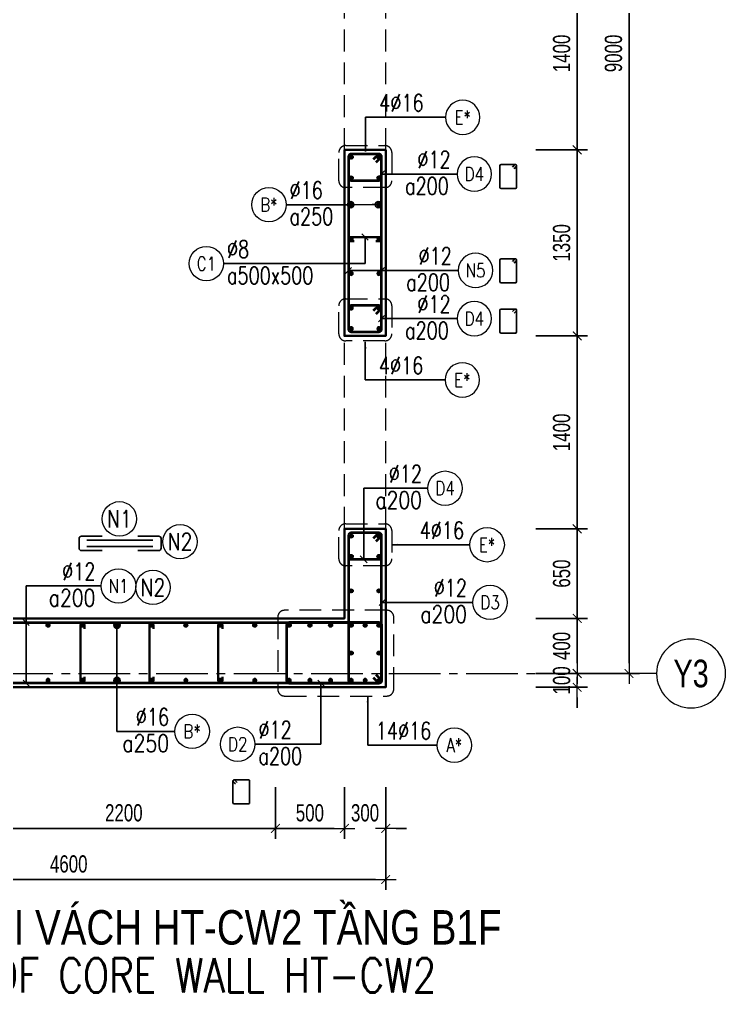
# Model space of a CAD drawing. Header units: millimetres. Extents: x 931337 to 1117500, y 19732 to 157199.
# Drawn here: x 971196 to 976320, y 106134 to 113196 of the extents above; entities that cross this region are included whole.
import ezdxf
from ezdxf.enums import TextEntityAlignment as Align

# ---------------------------------------------------------------- set-up
doc = ezdxf.new("R2010")
doc.units = ezdxf.units.MM
doc.header["$MEASUREMENT"] = 0
for name, pattern in [('HIDDEN', [9.525, 6.35, -3.175]), ('HIDDEN2', [4.7625, 3.175, -1.5875]), ('HT_Dim Grid$0$CENTER2', [1.125, 0.75, -0.125, 0.125, -0.125]), ('HT_Grid$0$CENTER2', [1.125, 0.75, -0.125, 0.125, -0.125])]:
    doc.linetypes.add(name, pattern=pattern)
doc.layers.get('0').update_dxf_attribs({"lineweight": 20})
doc.layers.get('Defpoints').update_dxf_attribs({"color": 151, "lineweight": 9})
doc.layers.add('Hidden', color=9, linetype='HIDDEN')
doc.layers.add('Ligature', color=1, linetype='Continuous')
for name, color, linetype, lineweight in [('HT_Dim Grid$0$NDC_S_AXIS', 5, 'HT_Dim Grid$0$CENTER2', 13), ('HT_Dim Grid$0$NDC_S_SYMBOL', 1, 'Continuous', 15), ('HT_Dim Grid$0$NDC_S_TEXT SYMBOL', 7, 'Continuous', 20), ('HT_Grid$0$NDC_S_AXIS', 5, 'HT_Grid$0$CENTER2', 13), ('KC-LEADER', 153, 'Continuous', 18), ('KC-THEP', 6, 'Continuous', 40), ('NDC_S_ANNO', 7, 'Continuous', 20), ('NDC_S_BEAM', 3, 'HIDDEN2', 20), ('NDC_S_DIM', 1, 'Continuous', 15), ('NDC_S_ENG TITLE', 3, 'Continuous', 20), ('NDC_S_HIDDEN', 8, 'HIDDEN2', 13), ('NDC_S_LEADER', 1, 'Continuous', 15), ('NDC_S_REBAR', 4, 'Continuous', 35), ('NDC_S_STIRRUP', 4, 'Continuous', 40), ('NDC_S_TEXT SYMBOL', 7, 'Continuous', 20), ('NDC_S_VN TEXT', 7, 'Continuous', 20), ('NDC_S_VN TITLE', 6, 'Continuous', 35), ('NDC_S_WALL', 6, 'Continuous', 35)]:
    doc.layers.add(name, color=color, linetype=linetype, lineweight=lineweight)
doc.styles.add('HT_Dim Grid$0$NDC_ANNO', font='', dxfattribs={"width": 0.8})
doc.styles.add('NDC_ANNO', font='', dxfattribs={"width": 0.8})
doc.styles.add('NDC_ARIAL', font='arial.ttf', dxfattribs={"width": 0.85})
doc.styles.add('NDC_DIM', font='', dxfattribs={"width": 0.75})
doc.styles.add('NDC_EN TXT', font='romans.shx', dxfattribs={"width": 0.8})
doc.styles.add('NDC_VIE TXT', font='arial.ttf', dxfattribs={"width": 0.8})
doc.styles.get('HT_Dim Grid$0$NDC_ANNO').set_extended_font_data('Dotum')
doc.styles.get('NDC_ANNO').set_extended_font_data('Dotum')
doc.styles.get('NDC_DIM').set_extended_font_data('Dotum')
doc.dimstyles.new('NDC_1-50', dxfattribs={"dimscale": 50, "dimtxt": 2.5, "dimasz": 1, "dimexe": 1.5, "dimexo": 0, "dimgap": 0.8, "dimtad": 1, "dimdec": 0, "dimdsep": 46, "dimtxsty": 'NDC_ARIAL', "dimblk": 'DIMMARK', "dimcen": 49999.938995, "dimdle": 1.5, "dimclrd": 1, "dimclre": 1, "dimclrt": 3, "dimadec": 0, "dimazin": 0, "dimtfac": 1, "dimtdec": 0, "dimtix": 1, "dimtmove": 2, "dimatfit": 3, "dimfxl": 1, "dimarcsym": 0})
doc.dimstyles.new('NDC_dim_30', dxfattribs={"dimscale": 30, "dimtxt": 2.5, "dimasz": 1.5, "dimexe": 1.5, "dimexo": 2.5, "dimgap": 1, "dimtad": 1, "dimdec": 0, "dimzin": 0, "dimdsep": 46, "dimtxsty": 'NDC_DIM', "dimblk": 'DIMMARK', "dimcen": 0.09, "dimdle": 1.2, "dimclrd": 1, "dimclre": 1, "dimclrt": 3, "dimadec": 0, "dimazin": 0, "dimtfac": 1, "dimtdec": 0, "dimtix": 1, "dimtofl": 0, "dimtmove": 0, "dimatfit": 3, "dimfxl": 6, "dimfxlon": 1, "dimtolj": 1, "dimtzin": 0, "dimarcsym": 0})
doc.dimstyles.new('NDC_dim_50', dxfattribs={"dimscale": 50, "dimtxt": 2.5, "dimasz": 1.5, "dimexe": 1.5, "dimexo": 2.5, "dimgap": 1, "dimtad": 1, "dimdec": 0, "dimzin": 0, "dimdsep": 46, "dimtxsty": 'NDC_DIM', "dimblk": 'DIMMARK', "dimcen": 0.09, "dimdle": 1.2, "dimclrd": 1, "dimclre": 1, "dimclrt": 3, "dimadec": 0, "dimazin": 0, "dimtfac": 1, "dimtdec": 0, "dimtix": 1, "dimtofl": 0, "dimtmove": 0, "dimatfit": 3, "dimfxl": 6, "dimfxlon": 1, "dimtolj": 1, "dimtzin": 0, "dimarcsym": 0})

# ---------------------------------------------------------------- blocks, each defined once
blk = doc.blocks.new('Drawing name_symbol')
at = {"layer": 'NDC_S_ENG TITLE', "style": 'NDC_EN TXT', "width": 0.8}
blk.add_attdef('SECTDET1', text='', height=5, dxfattribs=at).set_placement((0, 1.01), align=Align.CENTER)
at = {"layer": 'NDC_S_TEXT SYMBOL', "lineweight": 25, "style": 'NDC_ANNO', "width": 0.8}
blk.add_attdef('SSCALE', text='', height=2.5, dxfattribs=at).set_placement((0, -4), align=Align.CENTER)
at = {"layer": 'NDC_S_VN TITLE', "style": 'NDC_VIE TXT', "width": 0.8}
blk.add_attdef('SECTDET2', text='', height=5, dxfattribs=at).set_placement((0, 7.97), align=Align.CENTER)
blk = doc.blocks.new('THEP')
at = {"layer": 'KC-LEADER', "color": 6}
blk.add_circle((0, 0), 14, dxfattribs=at)
at = {"layer": 'KC-THEP'}
for p, q in [((-14, 0), (14, 0)), ((9.9, 9.9), (-9.9, -9.9)), ((-9.9, 9.9), (9.9, -9.9)), ((0, 14), (0, -14))]:
    blk.add_line(p, q, dxfattribs=at)
blk = doc.blocks.new('DIMMARK')
at = {"layer": 'NDC_S_DIM', "color": 1}
blk.add_line((-1.5, 0), (1, 0), dxfattribs=at)
at = {"layer": 'NDC_S_DIM', "color": 2, "const_width": 0.1}
blk.add_lwpolyline([(-0.424, -0.424), (0.424, 0.424)], dxfattribs=at)
blk = doc.blocks.new('*U10')
blk.add_circle((2.5, 0), 2.5)
at = {"layer": 'NDC_S_VN TEXT', "color": 3, "style": 'NDC_EN TXT'}
for tag, width, p in [('DK2', 0.75, (-0.85, 0.85)), ('KC2', 0.8, (-0.85, -2.97))]:
    blk.add_attdef(tag, text='', height=2.5, dxfattribs=dict(at, width=width)).set_placement(p, align=Align.RIGHT)
at = {"layer": 'NDC_S_VN TEXT', "color": 7, "style": 'NDC_EN TXT', "width": 0.8}
blk.add_attdef('SH3', text='', height=2, dxfattribs=at).set_placement((2.5, 0), align=Align.MIDDLE)
blk = doc.blocks.new('A$C7BC65A55')
at = {"layer": 'Ligature'}
for p, q in [((-15.2, 372, 0), (-15.2, 38.5, 0)), ((15.2, 372, 0), (15.2, 38.5, 0))]:
    blk.add_line(p, q, dxfattribs=at)
for points in [[(-36.2, 296.5), (-36.2, 400.9, -0.414214), (-24, 413.1), (24, 413.1, -0.414214), (36.2, 400.9), (36.2, 296.5)], [(-36.2, 116.5), (-36.2, 12.2, 0.414214), (-24, 0), (24, 0, 0.414214), (36.2, 12.2), (36.2, 116.5)]]:
    blk.add_lwpolyline(points, format="xyb", dxfattribs=at)
blk = doc.blocks.new('*U9')
blk.add_circle((2.5, 0), 2.5)
at = {"layer": 'NDC_S_VN TEXT', "color": 3, "style": 'NDC_EN TXT', "width": 0.75}
blk.add_attdef('DK2', text='', height=2.5, dxfattribs=at).set_placement((-0.85, 0.85), align=Align.RIGHT)
at = {"layer": 'NDC_S_VN TEXT', "color": 7, "style": 'NDC_EN TXT', "width": 0.8}
blk.add_attdef('SH3', text='', height=2, dxfattribs=at).set_placement((2.5, 0), align=Align.MIDDLE)
blk = doc.blocks.new('*U11')
blk.add_circle((-2.5, 0), 2.5)
at = {"layer": 'NDC_S_VN TEXT', "color": 3, "style": 'NDC_EN TXT', "width": 0.75}
for tag, p in [('DK1', (0.5, 0.85)), ('KC1', (0.5, -2.97))]:
    blk.add_attdef(tag, p, '', height=2.5, dxfattribs=at)
at = {"layer": 'NDC_S_VN TEXT', "color": 7, "style": 'NDC_EN TXT', "width": 0.8}
blk.add_attdef('SH2', text='', height=2, dxfattribs=at).set_placement((-2.5, 0), align=Align.MIDDLE)
blk = doc.blocks.new('*U13')
blk.add_circle((-2.5, 0), 2.5)
at = {"layer": 'NDC_S_VN TEXT', "color": 3, "style": 'NDC_EN TXT', "width": 0.75}
blk.add_attdef('DK1', (0.5, 0.85), '', height=2.5, dxfattribs=at)
at = {"layer": 'NDC_S_VN TEXT', "color": 7, "style": 'NDC_EN TXT', "width": 0.8}
blk.add_attdef('SH2', text='', height=2, dxfattribs=at).set_placement((-2.5, 0), align=Align.MIDDLE)
blk = doc.blocks.new('*U12')
blk.add_circle((-2.5, 0), 2.5)
at = {"layer": 'NDC_S_VN TEXT', "color": 3, "style": 'NDC_EN TXT', "width": 0.75}
for tag, p in [('DK1', (0.5, 0.85)), ('KC1', (0.5, -2.97))]:
    blk.add_attdef(tag, p, '', height=2.5, dxfattribs=at)
at = {"layer": 'NDC_S_VN TEXT', "color": 7, "style": 'NDC_EN TXT', "width": 0.8}
blk.add_attdef('SH2', text='', height=2, dxfattribs=at).set_placement((-2.5, 0), align=Align.MIDDLE)
blk = doc.blocks.new('*D565')
at = {"layer": 'Defpoints', "color": 0, "transparency": 16777216}
for p in [(970853.8, 108849.4), (973053.3, 108597), (973053.3, 107325.1)]:
    blk.add_point(p, dxfattribs=at)
at = {"layer": 'NDC_S_DIM', "color": 1, "lineweight": -2, "transparency": 16777216}
for p, q in [((970853.8, 107625.1), (970853.8, 107250.1)), ((973053.3, 107625.1), (973053.3, 107250.1)), ((970928.8, 107325.1), (972978.3, 107325.1))]:
    blk.add_line(p, q, dxfattribs=at)
at = {"layer": 'NDC_S_DIM', "color": 1, "lineweight": -2, "transparency": 16777216, "xscale": 75, "yscale": 75, "zscale": 75, "rotation": 180}
blk.add_blockref('DIMMARK', (970853.8, 107325.1), dxfattribs=at)
at = {"layer": 'NDC_S_DIM', "color": 1, "lineweight": -2, "transparency": 16777216, "xscale": 75, "yscale": 75, "zscale": 75}
blk.add_blockref('DIMMARK', (973053.3, 107325.1), dxfattribs=at)
at = {"layer": 'NDC_S_DIM', "color": 3, "transparency": 16777216, "insert": (971953.6, 107437.7), "char_height": 125, "attachment_point": 5, "style": 'NDC_DIM'}
blk.add_mtext('\\A1;2200', dxfattribs=at)
blk = doc.blocks.new('*D566')
at = {"layer": 'Defpoints', "color": 0, "transparency": 16777216}
for p in [(973553.8, 108849.4), (973053.3, 108597), (973553.8, 107325.1)]:
    blk.add_point(p, dxfattribs=at)
at = {"layer": 'NDC_S_DIM', "color": 1, "lineweight": -2, "transparency": 16777216}
for p, q in [((973053.3, 107625.1), (973053.3, 107250.1)), ((973553.8, 107625.1), (973553.8, 107250.1)), ((973128.3, 107325.1), (973478.8, 107325.1))]:
    blk.add_line(p, q, dxfattribs=at)
at = {"layer": 'NDC_S_DIM', "color": 1, "lineweight": -2, "transparency": 16777216, "xscale": 75, "yscale": 75, "zscale": 75, "rotation": 180}
blk.add_blockref('DIMMARK', (973053.3, 107325.1), dxfattribs=at)
at = {"layer": 'NDC_S_DIM', "color": 1, "lineweight": -2, "transparency": 16777216, "xscale": 75, "yscale": 75, "zscale": 75}
blk.add_blockref('DIMMARK', (973553.8, 107325.1), dxfattribs=at)
at = {"layer": 'NDC_S_DIM', "color": 3, "transparency": 16777216, "insert": (973303.6, 107437.7), "char_height": 125, "attachment_point": 5, "style": 'NDC_DIM'}
blk.add_mtext('\\A1;500', dxfattribs=at)
blk = doc.blocks.new('*D567')
at = {"layer": 'Defpoints', "color": 0, "transparency": 16777216}
for p in [(973553.8, 108849.4), (973853.8, 108349.4), (973853.8, 107325.1)]:
    blk.add_point(p, dxfattribs=at)
at = {"layer": 'NDC_S_DIM', "color": 1, "lineweight": -2, "transparency": 16777216}
for p, q in [((973553.8, 107625.1), (973553.8, 107250.1)), ((973853.8, 107625.1), (973853.8, 107250.1)), ((973478.8, 107325.1), (973403.8, 107325.1)), ((973928.8, 107325.1), (974003.8, 107325.1))]:
    blk.add_line(p, q, dxfattribs=at)
at = {"layer": 'NDC_S_DIM', "color": 1, "lineweight": -2, "transparency": 16777216, "xscale": 75, "yscale": 75, "zscale": 75}
blk.add_blockref('DIMMARK', (973553.8, 107325.1), dxfattribs=at)
at = {"layer": 'NDC_S_DIM', "color": 1, "lineweight": -2, "transparency": 16777216, "xscale": 75, "yscale": 75, "zscale": 75, "rotation": 180}
blk.add_blockref('DIMMARK', (973853.8, 107325.1), dxfattribs=at)
at = {"layer": 'NDC_S_DIM', "color": 3, "transparency": 16777216, "insert": (973703.8, 107437.7), "char_height": 125, "attachment_point": 5, "style": 'NDC_DIM'}
blk.add_mtext('\\A1;300', dxfattribs=at)
blk = doc.blocks.new('*D569')
at = {"layer": 'Defpoints', "color": 0, "transparency": 16777216}
for p in [(973553.8, 108849.4), (975243.3, 108849.4), (973853.8, 108449.4)]:
    blk.add_point(p, dxfattribs=at)
at = {"layer": 'NDC_S_DIM', "color": 1, "lineweight": -2, "transparency": 16777216}
for p, q in [((974943.3, 108849.4), (975318.3, 108849.4)), ((975243.3, 108524.4), (975243.3, 108774.4)), ((974943.3, 108449.4), (975318.3, 108449.4))]:
    blk.add_line(p, q, dxfattribs=at)
at = {"layer": 'NDC_S_DIM', "color": 1, "lineweight": -2, "transparency": 16777216, "xscale": 75, "yscale": 75, "zscale": 75}
for p, rotation in [((975243.3, 108849.4), 90), ((975243.3, 108449.4), 270)]:
    blk.add_blockref('DIMMARK', p, dxfattribs=dict(at, rotation=rotation))
at = {"layer": 'NDC_S_DIM', "color": 3, "transparency": 16777216, "insert": (975130.7, 108649.4), "char_height": 125, "attachment_point": 5, "rotation": 90, "style": 'NDC_DIM'}
blk.add_mtext('\\A1;400', dxfattribs=at)
blk = doc.blocks.new('*D570')
at = {"layer": 'Defpoints', "color": 0, "transparency": 16777216}
for p in [(973553.8, 109499.4), (975243.3, 109499.4), (973553.8, 108849.4)]:
    blk.add_point(p, dxfattribs=at)
at = {"layer": 'NDC_S_DIM', "color": 1, "lineweight": -2, "transparency": 16777216}
for p, q in [((974943.3, 109499.4), (975318.3, 109499.4)), ((975243.3, 108924.4), (975243.3, 109424.4)), ((974943.3, 108849.4), (975318.3, 108849.4))]:
    blk.add_line(p, q, dxfattribs=at)
at = {"layer": 'NDC_S_DIM', "color": 1, "lineweight": -2, "transparency": 16777216, "xscale": 75, "yscale": 75, "zscale": 75}
for p, rotation in [((975243.3, 109499.4), 90), ((975243.3, 108849.4), 270)]:
    blk.add_blockref('DIMMARK', p, dxfattribs=dict(at, rotation=rotation))
at = {"layer": 'NDC_S_DIM', "color": 3, "transparency": 16777216, "insert": (975130.7, 109174.4), "char_height": 125, "attachment_point": 5, "rotation": 90, "style": 'NDC_DIM'}
blk.add_mtext('\\A1;650', dxfattribs=at)
blk = doc.blocks.new('*D571')
at = {"layer": 'Defpoints', "color": 0, "transparency": 16777216}
for p in [(973853.8, 110899.4), (975243.3, 110899.4), (973553.8, 109499.4)]:
    blk.add_point(p, dxfattribs=at)
at = {"layer": 'NDC_S_DIM', "color": 1, "lineweight": -2, "transparency": 16777216}
for p, q in [((974943.3, 110899.4), (975318.3, 110899.4)), ((975243.3, 109574.4), (975243.3, 110824.4)), ((974943.3, 109499.4), (975318.3, 109499.4))]:
    blk.add_line(p, q, dxfattribs=at)
at = {"layer": 'NDC_S_DIM', "color": 1, "lineweight": -2, "transparency": 16777216, "xscale": 75, "yscale": 75, "zscale": 75}
for p, rotation in [((975243.3, 110899.4), 90), ((975243.3, 109499.4), 270)]:
    blk.add_blockref('DIMMARK', p, dxfattribs=dict(at, rotation=rotation))
at = {"layer": 'NDC_S_DIM', "color": 3, "transparency": 16777216, "insert": (975130.7, 110199.4), "char_height": 125, "attachment_point": 5, "rotation": 90, "style": 'NDC_DIM'}
blk.add_mtext('\\A1;1400', dxfattribs=at)
blk = doc.blocks.new('*D580')
at = {"layer": 'Defpoints', "color": 0, "transparency": 16777216}
for p in [(973853.8, 112249.4), (975243.3, 112249.4), (973853.8, 110899.4)]:
    blk.add_point(p, dxfattribs=at)
at = {"layer": 'NDC_S_DIM', "color": 1, "lineweight": -2, "transparency": 16777216}
for p, q in [((974943.3, 112249.4), (975318.3, 112249.4)), ((975243.3, 110974.4), (975243.3, 112174.4)), ((974943.3, 110899.4), (975318.3, 110899.4))]:
    blk.add_line(p, q, dxfattribs=at)
at = {"layer": 'NDC_S_DIM', "color": 1, "lineweight": -2, "transparency": 16777216, "xscale": 75, "yscale": 75, "zscale": 75}
for p, rotation in [((975243.3, 112249.4), 90), ((975243.3, 110899.4), 270)]:
    blk.add_blockref('DIMMARK', p, dxfattribs=dict(at, rotation=rotation))
at = {"layer": 'NDC_S_DIM', "color": 3, "transparency": 16777216, "insert": (975130.7, 111574.4), "char_height": 125, "attachment_point": 5, "rotation": 90, "style": 'NDC_DIM'}
blk.add_mtext('\\A1;1350', dxfattribs=at)
blk = doc.blocks.new('*D581')
at = {"layer": 'Defpoints', "color": 0, "transparency": 16777216}
for p in [(973853.8, 113649.4), (975243.3, 113649.4), (973853.8, 112249.4)]:
    blk.add_point(p, dxfattribs=at)
at = {"layer": 'NDC_S_DIM', "color": 1, "lineweight": -2, "transparency": 16777216}
for p, q in [((974943.3, 113649.4), (975318.3, 113649.4)), ((975243.3, 112324.4), (975243.3, 113574.4)), ((974943.3, 112249.4), (975318.3, 112249.4))]:
    blk.add_line(p, q, dxfattribs=at)
at = {"layer": 'NDC_S_DIM', "color": 1, "lineweight": -2, "transparency": 16777216, "xscale": 75, "yscale": 75, "zscale": 75}
for p, rotation in [((975243.3, 113649.4), 90), ((975243.3, 112249.4), 270)]:
    blk.add_blockref('DIMMARK', p, dxfattribs=dict(at, rotation=rotation))
at = {"layer": 'NDC_S_DIM', "color": 3, "transparency": 16777216, "insert": (975130.7, 112949.4), "char_height": 125, "attachment_point": 5, "rotation": 90, "style": 'NDC_DIM'}
blk.add_mtext('\\A1;1400', dxfattribs=at)
blk = doc.blocks.new('*D586')
at = {"layer": 'Defpoints', "color": 0, "transparency": 16777216}
for p in [(973912.3, 117449.4), (973853.8, 108449.4), (975619.7, 108449.4)]:
    blk.add_point(p, dxfattribs=at)
at = {"layer": 'NDC_S_DIM', "color": 1, "lineweight": -2, "transparency": 16777216}
for p, q in [((975319.7, 117449.4), (975694.7, 117449.4)), ((975619.7, 117374.4), (975619.7, 108524.4)), ((975319.7, 108449.4), (975694.7, 108449.4))]:
    blk.add_line(p, q, dxfattribs=at)
at = {"layer": 'NDC_S_DIM', "color": 1, "lineweight": -2, "transparency": 16777216, "xscale": 75, "yscale": 75, "zscale": 75}
for p, rotation in [((975619.7, 117449.4), 90), ((975619.7, 108449.4), 270)]:
    blk.add_blockref('DIMMARK', p, dxfattribs=dict(at, rotation=rotation))
at = {"layer": 'NDC_S_DIM', "color": 3, "transparency": 16777216, "insert": (975507.1, 112949.4), "char_height": 125, "attachment_point": 5, "rotation": 90, "style": 'NDC_DIM'}
blk.add_mtext('\\A1;9000', dxfattribs=at)
blk = doc.blocks.new('*D595')
at = {"layer": 'Defpoints', "color": 0, "ltscale": 200, "transparency": 16777216}
for p in [(973853.8, 108565.9), (969253.8, 108181.2), (973853.8, 106954.1)]:
    blk.add_point(p, dxfattribs=at)
at = {"layer": 'NDC_S_DIM', "color": 1, "lineweight": -2, "ltscale": 200, "transparency": 16777216}
for p, q in [((969253.8, 107254.1), (969253.8, 106879.1)), ((973853.8, 107254.1), (973853.8, 106879.1)), ((969328.8, 106954.1), (973778.8, 106954.1))]:
    blk.add_line(p, q, dxfattribs=at)
at = {"layer": 'NDC_S_DIM', "color": 1, "lineweight": -2, "ltscale": 200, "transparency": 16777216, "xscale": 75, "yscale": 75, "zscale": 75, "rotation": 180}
blk.add_blockref('DIMMARK', (969253.8, 106954.1), dxfattribs=at)
at = {"layer": 'NDC_S_DIM', "color": 1, "lineweight": -2, "ltscale": 200, "transparency": 16777216, "xscale": 75, "yscale": 75, "zscale": 75}
blk.add_blockref('DIMMARK', (973853.8, 106954.1), dxfattribs=at)
at = {"layer": 'NDC_S_DIM', "color": 3, "ltscale": 200, "transparency": 16777216, "insert": (971553.8, 107066.7), "char_height": 125, "attachment_point": 5, "style": 'NDC_DIM'}
blk.add_mtext('\\A1;4600', dxfattribs=at)
blk = doc.blocks.new('*U93')
at = {"layer": 'HT_Dim Grid$0$NDC_S_SYMBOL'}
blk.add_line((5, 0), (9, 0), dxfattribs=at)
blk.add_circle((0, 0), 5, dxfattribs=at)
at = {"layer": 'HT_Dim Grid$0$NDC_S_TEXT SYMBOL', "color": 7, "style": 'HT_Dim Grid$0$NDC_ANNO', "width": 0.8}
blk.add_attdef('GRID', text='', height=4, rotation=270, dxfattribs=at).set_placement((0, 0), align=Align.MIDDLE)
blk = doc.blocks.new('*D592')
at = {"layer": 'Defpoints', "color": 0, "ltscale": 200, "transparency": 16777216}
for p in [(973853.8, 108449.4), (973853.8, 108349.4), (975243.3, 108349.4)]:
    blk.add_point(p, dxfattribs=at)
at = {"layer": 'NDC_S_DIM', "color": 1, "lineweight": -2, "ltscale": 200, "transparency": 16777216}
for p, q in [((975243.3, 108524.4), (975243.3, 108599.4)), ((974943.3, 108449.4), (975318.3, 108449.4)), ((974943.3, 108349.4), (975318.3, 108349.4)), ((975243.3, 108274.4), (975243.3, 108199.4))]:
    blk.add_line(p, q, dxfattribs=at)
at = {"layer": 'NDC_S_DIM', "color": 1, "lineweight": -2, "ltscale": 200, "transparency": 16777216, "xscale": 75, "yscale": 75, "zscale": 75}
for p, rotation in [((975243.3, 108449.4), 270), ((975243.3, 108349.4), 90)]:
    blk.add_blockref('DIMMARK', p, dxfattribs=dict(at, rotation=rotation))
at = {"layer": 'NDC_S_DIM', "color": 3, "ltscale": 200, "transparency": 16777216, "insert": (975130.7, 108399.4), "char_height": 125, "attachment_point": 5, "rotation": 90, "style": 'NDC_DIM'}
blk.add_mtext('\\A1;100', dxfattribs=at)

msp = doc.modelspace()

# ---------------------------------------------------------------- linework, layer by layer
for centre in [(971921.41, 109571.598), (972361.511, 109405.841), (972164.681, 109074.327)]:
    msp.add_circle(centre, 125)
at = {"layer": 'HT_Grid$0$NDC_S_AXIS', "ltscale": 500}
msp.add_line((965438.232, 108449.387), (975619.731, 108449.387), dxfattribs=at)
at = {"layer": 'Ligature'}
for points in [[(974784.965, 112112.901), (974800.931, 112128.867, 0.66817864), (974795.158, 112142.805), (974690.529, 112142.805, 0.41421356), (974682.364, 112134.641), (974682.364, 111977.533, 0.41421356), (974690.529, 111969.368), (974795.158, 111969.368, 0.41421356), (974803.323, 111977.533), (974803.323, 112134.641, 0.66817864), (974789.385, 112140.414), (974773.419, 112124.448)], [(974784.937, 111428.472), (974800.903, 111444.438, 0.66817864), (974795.13, 111458.376), (974690.501, 111458.376, 0.41421356), (974682.336, 111450.211), (974682.336, 111293.104, 0.41421356), (974690.501, 111284.939), (974795.13, 111284.939, 0.41421356), (974803.295, 111293.104), (974803.295, 111450.211, 0.66817864), (974789.356, 111455.985), (974773.391, 111440.019)], [(974784.937, 111063.871), (974800.903, 111079.837, 0.66817864), (974795.13, 111093.775), (974690.501, 111093.775, 0.41421356), (974682.336, 111085.611), (974682.336, 110928.503, 0.41421356), (974690.501, 110920.338), (974795.13, 110920.338, 0.41421356), (974803.295, 110928.503), (974803.295, 111085.611, 0.66817864), (974789.356, 111091.384), (974773.391, 111075.418)], [(972764.118, 107647.534), (972748.152, 107663.5, -0.66817864), (972753.926, 107677.438), (972858.555, 107677.438, -0.41421356), (972866.719, 107669.273), (972866.719, 107512.165, -0.41421356), (972858.555, 107504.001), (972753.926, 107504.001, -0.41421356), (972745.761, 107512.165), (972745.761, 107669.273, -0.66817864), (972759.699, 107675.046), (972775.665, 107659.08)]]:
    msp.add_lwpolyline(points, format="xyb", dxfattribs=at)
at = {"layer": 'NDC_S_BEAM', "ltscale": 50}
for p, q in [((973553.776, 112249.387), (973553.776, 113649.387)), ((973853.776, 112249.387), (973853.776, 113649.387)), ((973553.776, 109499.387), (973553.776, 110899.387)), ((973853.776, 109499.387), (973853.776, 110899.387))]:
    msp.add_line(p, q, dxfattribs=at)
at = {"layer": 'NDC_S_HIDDEN', "ltscale": 50}
for points in [[(973563.509, 112280.465), (973848.266, 112280.465, -0.41421356), (973898.266, 112230.465), (973898.266, 112025.457, -0.41421356), (973848.266, 111975.457), (973563.509, 111975.457, -0.41421356), (973513.509, 112025.457), (973513.509, 112230.465, -0.41421356)], [(973563.509, 111168.816), (973848.266, 111168.816, -0.41421356), (973898.266, 111118.816), (973898.266, 110913.808, -0.41421356), (973848.266, 110863.808), (973563.509, 110863.808, -0.41421356), (973513.509, 110913.808), (973513.509, 111118.816, -0.41421356)], [(973563.509, 109536.041), (973848.266, 109536.041, -0.41421356), (973898.266, 109486.041), (973898.266, 109281.033, -0.41421356), (973848.266, 109231.033), (973563.509, 109231.033, -0.41421356), (973513.509, 109281.033), (973513.509, 109486.041, -0.41421356)], [(973120.337, 108286.017), (973862.297, 108286.017, 0.41421356), (973912.297, 108336.017), (973912.297, 108858.081, 0.41421356), (973862.297, 108908.081), (973120.337, 108908.081, 0.41421356), (973070.337, 108858.081), (973070.337, 108336.017, 0.41421356)]]:
    msp.add_lwpolyline(points, format="xyb", close=True, dxfattribs=at)
at = {"layer": 'NDC_S_REBAR'}
for points in [[(973625.314, 111586.993), (973600.314, 111586.993, -1), (973600.314, 111616.993), (973807.338, 111616.993, -1), (973807.338, 111586.993), (973782.338, 111586.993)], [(971668.776, 108774.387), (971668.776, 108799.387, 1), (971638.776, 108799.387), (971638.776, 108399.387, 1), (971668.776, 108399.387), (971668.776, 108424.387)], [(972168.776, 108774.387), (972168.776, 108799.387, 1), (972138.776, 108799.387), (972138.776, 108399.387, 1), (972168.776, 108399.387), (972168.776, 108424.387)], [(972668.776, 108774.387), (972668.776, 108799.387, 1), (972638.776, 108799.387), (972638.776, 108399.387, 1), (972668.776, 108399.387), (972668.776, 108424.387)]]:
    msp.add_lwpolyline(points, format="xyb", dxfattribs=at)
at = {"layer": 'NDC_S_STIRRUP'}
for points in [[(973783.887, 112159.387), (973823.887, 112199.387, 0.41421356), (973803.887, 112219.387), (973603.887, 112219.387, 0.41421356), (973583.887, 112199.387), (973583.776, 110949.387, 0.41421356), (973603.776, 110929.387), (973803.776, 110929.387, 0.41421356), (973823.776, 110949.387), (973823.887, 112199.387, 0.41421356), (973803.887, 112219.387), (973763.887, 112179.387)], [(973783.776, 112159.387), (973823.776, 112199.387, 0.41421356), (973803.776, 112219.387), (973603.776, 112219.387, 0.41421356), (973583.776, 112199.387), (973583.776, 112048.418, 0.41421356), (973603.776, 112028.418), (973803.776, 112028.418, 0.41421356), (973823.776, 112048.418), (973823.776, 112199.387, 0.41421356), (973803.776, 112219.387), (973763.776, 112179.387)], [(973783.776, 111060.357), (973823.776, 111100.357, 0.41421356), (973803.776, 111120.357), (973603.776, 111120.357, 0.41421356), (973583.776, 111100.357), (973583.776, 110949.387, 0.41421356), (973603.776, 110929.387), (973803.776, 110929.387, 0.41421356), (973823.776, 110949.387), (973823.776, 111100.357, 0.41421356), (973803.776, 111120.357), (973763.776, 111080.357)], [(973783.887, 109409.387), (973823.887, 109449.387, 0.41421356), (973803.887, 109469.387), (973603.887, 109469.387, 0.41421356), (973583.887, 109449.387), (973583.776, 108399.387, 0.41421356), (973603.776, 108379.387), (973803.776, 108379.387, 0.41421356), (973823.776, 108399.387), (973823.887, 109449.387, 0.41421356), (973803.887, 109469.387), (973763.887, 109429.387)], [(973783.776, 109409.387), (973823.776, 109449.387, 0.41421356), (973803.776, 109469.387), (973603.776, 109469.387, 0.41421356), (973583.776, 109449.387), (973583.776, 109298.418, 0.41421356), (973603.776, 109278.418), (973803.776, 109278.418, 0.41421356), (973823.776, 109298.418), (973823.776, 109449.387, 0.41421356), (973803.776, 109469.387), (973763.776, 109429.387)], [(967643.776, 108419.387), (967603.776, 108379.387, -0.41421356), (967583.776, 108399.387), (967583.776, 108799.387, -0.41421356), (967603.776, 108819.387), (973803.776, 108819.387, -0.41421356), (973823.776, 108799.387), (973823.776, 108399.387, -0.41421356), (973803.776, 108379.387), (967603.776, 108379.387, -0.41421356), (967583.776, 108399.387), (967623.776, 108439.387)], [(973763.776, 108419.387), (973803.776, 108379.387, 0.41421356), (973823.776, 108399.387), (973823.776, 108799.387, 0.41421356), (973803.776, 108819.387), (973153.776, 108819.387, 0.41421356), (973133.776, 108799.387), (973133.776, 108399.387, 0.41421356), (973153.776, 108379.387), (973803.776, 108379.387, 0.41421356), (973823.776, 108399.387), (973783.776, 108439.387)]]:
    msp.add_lwpolyline(points, format="xyb", dxfattribs=at)
at = {"layer": 'NDC_S_WALL'}
msp.add_lwpolyline([(970153.776, 117049.387), (970153.776, 117549.387), (973853.776, 117549.387), (973853.776, 116399.387), (973553.776, 116399.387), (973553.776, 117049.387), (970853.776, 117049.387), (970853.776, 108849.387), (973553.776, 108849.387), (973553.776, 109499.387), (973853.776, 109499.387), (973853.776, 108349.387), (967553.776, 108349.387), (967553.776, 117549.387), (969353.776, 117549.387), (969353.776, 117049.387), (967853.776, 117049.387), (967853.776, 114549.387), (970553.776, 114549.387), (970553.776, 117049.387), (970153.776, 117049.387)], dxfattribs=at)
msp.add_lwpolyline([(973553.776, 112249.387), (973853.776, 112249.387), (973853.776, 110899.387), (973553.776, 110899.387)], close=True, dxfattribs=at)

# ---------------------------------------------------------------- block references
at = {"layer": 'Hidden', "xscale": 1.44, "yscale": 1.44, "zscale": 1.44, "rotation": 270}
msp.add_blockref('A$C7BC65A55', (971629.299, 109394.072, 0.03), dxfattribs=at)
at = {"layer": 'HT_Dim Grid$0$NDC_S_AXIS'}
ref = msp.add_blockref('*U93', (976069.731, 108449.387), dxfattribs=dict(at, xscale=-50, yscale=50, zscale=50))
ref.add_attrib('GRID', 'Y3', dxfattribs={"layer": 'HT_Dim Grid$0$NDC_S_TEXT SYMBOL', "color": 7, "height": 200, "style": 'HT_Dim Grid$0$NDC_ANNO', "width": 0.8}).set_placement((976069.731, 108449.387), align=Align.MIDDLE)
at = {"layer": 'KC-THEP'}
for p, rotation in [((973603.776, 112196.782), 9.668564436380926), ((973803.776, 112196.782), 9.668564436380926), ((973603.776, 112046.782), 9.668564436380926), ((973803.776, 112046.782), 9.668564436380926), ((973603.776, 109446.782), 9.668564436380946), ((973803.776, 109446.782), 9.668564436380946), ((973603.776, 109299.387), 9.668564436380946), ((973803.776, 109299.387), 9.668564436380946), ((973603.776, 109049.387), 9.668564436380946), ((973803.776, 109049.387), 9.668564436380946), ((971403.776, 108799.387), 9.66856443638095), ((971653.776, 108799.387), 9.66856443638095), ((971903.776, 108799.387), 9.66856443638095), ((972153.776, 108799.387), 9.66856443638095), ((972403.776, 108799.387), 9.66856443638095), ((972653.776, 108799.387), 9.66856443638095), ((972903.776, 108799.387), 9.66856443638095), ((973153.776, 108799.387), 9.66856443638095), ((973303.776, 108799.387), 9.66856443638095), ((973453.776, 108799.387), 9.66856443638095), ((973603.776, 108799.387), 9.668564436380946), ((973704.577, 108799.387), 9.668564436380946), ((973803.776, 108799.387), 9.668564436380946), ((973603.776, 108597.654), 9.668564436380946), ((973803.776, 108597.654), 9.668564436380946), ((973807.288, 108399.387), 9.668564436380946)]:
    msp.add_blockref('THEP', p, dxfattribs=dict(at, rotation=rotation))
at = {"layer": 'KC-THEP', "xscale": -1, "rotation": 170.331435563619}
for p in [(973603.776, 111851.993), (973803.776, 111851.993), (973603.776, 111601.993), (973803.776, 111601.993), (973603.776, 111351.993), (973803.776, 111351.993), (973603.776, 111101.993), (973803.776, 111101.993), (973603.776, 110951.993), (973803.776, 110951.993), (971403.776, 108399.387), (971653.776, 108399.387), (971903.776, 108399.387), (972153.776, 108399.387), (972403.776, 108399.387), (972653.776, 108399.387), (972903.776, 108399.387), (973153.776, 108399.387), (973303.776, 108399.387), (973453.776, 108399.387), (973603.776, 108399.387), (973704.577, 108399.387)]:
    msp.add_blockref('THEP', p, dxfattribs=at)
at = {"layer": 'NDC_S_ANNO'}
ref = msp.add_blockref('Drawing name_symbol', (972116.635, 106083.533), dxfattribs=dict(at, xscale=50, yscale=50, zscale=50))
ref.add_attrib('SECTDET1', 'DETAIL OF CORE WALL HT-CW2', dxfattribs={"layer": 'NDC_S_ENG TITLE', "height": 250, "style": 'NDC_EN TXT', "width": 0.8}).set_placement((972116.635, 106134.096), align=Align.CENTER)
ref.add_attrib('SECTDET2', 'CHI TIẾT LÕI VÁCH HT-CW2 TẦNG B1F', dxfattribs={"layer": 'NDC_S_VN TITLE', "height": 250, "style": 'NDC_VIE TXT', "width": 0.8}).set_placement((972116.635, 106482.065), align=Align.CENTER)
at = {"layer": 'NDC_S_VN TEXT'}
ref = msp.add_blockref('*U13', (974287.628, 112485.887), dxfattribs=dict(at, xscale=-50, yscale=50, zscale=50))
ref.add_attrib('SH2', 'E*', dxfattribs={"color": 7, "height": 100, "style": 'NDC_EN TXT', "width": 0.8}).set_placement((974412.628, 112485.887), align=Align.MIDDLE)
ref.add_attrib('DK1', '4%%C16', (973807.271, 112528.163), dxfattribs={"color": 3, "height": 125, "style": 'NDC_EN TXT', "width": 0.75})
ref = msp.add_blockref('*U11', (974372.041, 112073.902), dxfattribs=dict(at, xscale=-50, yscale=50, zscale=50))
ref.add_attrib('SH2', 'D4', dxfattribs={"color": 7, "height": 100, "style": 'NDC_EN TXT', "width": 0.8}).set_placement((974497.041, 112073.902), align=Align.MIDDLE)
ref.add_attrib('DK1', '%%C12', (974083.648, 112116.178), dxfattribs={"color": 3, "height": 125, "style": 'NDC_EN TXT', "width": 0.75})
ref.add_attrib('KC1', 'a200', (973994.363, 111925.275), dxfattribs={"color": 3, "height": 125, "style": 'NDC_EN TXT', "width": 0.75})
at = {"layer": 'NDC_S_VN TEXT', "xscale": 50, "yscale": 50, "zscale": 50}
for name, p, values in [('*U11', (973131.317, 111851.849), {'SH2': 'B*', 'DK1': '%%C16', 'KC1': 'a250'}), ('*U12', (972677.332, 111424.091), {'SH2': 'C1', 'DK1': '%%c8', 'KC1': 'a500x500'}), ('*U10', (974159.717, 109794.105), {'SH3': 'D4', 'DK2': '%%C12', 'KC2': 'a200'}), ('*U9', (974464.698, 109383.537), {'SH3': 'E*', 'DK2': '4%%C16'}), ('*U10', (971789.959, 109084.665), {'SH3': 'N1', 'DK2': '%%C12', 'KC2': 'a200'}), ('*U10', (974486.131, 108965.394), {'SH3': 'D3', 'DK2': '%%C12', 'KC2': 'a200'}), ('*U10', (972324.388, 108029.406), {'SH3': 'B*', 'DK2': '%%C16', 'KC2': 'a250'}), ('*U11', (972905.387, 107936.177), {'SH2': 'D2', 'DK1': '%%C12', 'KC1': 'a200'}), ('*U9', (974226.993, 107929.082), {'SH3': 'A*', 'DK2': '14%%C16'})]:
    msp.add_blockref(name, p, dxfattribs=at).add_auto_attribs(values)
at = {"layer": 'NDC_S_VN TEXT'}
ref = msp.add_blockref('*U11', (974380.611, 111374.568), dxfattribs=dict(at, xscale=-50, yscale=50, zscale=50))
ref.add_attrib('SH2', 'N5', dxfattribs={"color": 7, "height": 100, "style": 'NDC_EN TXT', "width": 0.8}).set_placement((974505.611, 111374.568), align=Align.MIDDLE)
ref.add_attrib('DK1', '%%C12', (974092.218, 111416.844), dxfattribs={"color": 3, "height": 125, "style": 'NDC_EN TXT', "width": 0.75})
ref.add_attrib('KC1', 'a200', (974002.932, 111225.941), dxfattribs={"color": 3, "height": 125, "style": 'NDC_EN TXT', "width": 0.75})
ref = msp.add_blockref('*U11', (974372.013, 111024.872), dxfattribs=dict(at, xscale=-50, yscale=50, zscale=50))
ref.add_attrib('SH2', 'D4', dxfattribs={"color": 7, "height": 100, "style": 'NDC_EN TXT', "width": 0.8}).set_placement((974497.013, 111024.872), align=Align.MIDDLE)
ref.add_attrib('DK1', '%%C12', (974083.62, 111067.148), dxfattribs={"color": 3, "height": 125, "style": 'NDC_EN TXT', "width": 0.75})
ref.add_attrib('KC1', 'a200', (973994.335, 110876.245), dxfattribs={"color": 3, "height": 125, "style": 'NDC_EN TXT', "width": 0.75})
ref = msp.add_blockref('*U13', (974285.197, 110579.858), dxfattribs=dict(at, xscale=-50, yscale=50, zscale=50))
ref.add_attrib('SH2', 'E*', dxfattribs={"color": 7, "height": 100, "style": 'NDC_EN TXT', "width": 0.8}).set_placement((974410.197, 110579.858), align=Align.MIDDLE)
ref.add_attrib('DK1', '4%%C16', (973804.84, 110622.133), dxfattribs={"color": 3, "height": 125, "style": 'NDC_EN TXT', "width": 0.75})

# ---------------------------------------------------------------- texts
at = {"layer": 'NDC_S_VN TEXT', "color": 7, "style": 'NDC_EN TXT', "width": 0.8}
for tag, p in [('N1', (971921.41, 109571.598)), ('N2', (972361.511, 109405.841)), ('N2', (972164.681, 109074.327))]:
    msp.add_attdef(tag, text='3', height=125, dxfattribs=at).set_placement(p, align=Align.MIDDLE)

# ---------------------------------------------------------------- dimensions: what is measured, and where the dimension line sits
at = {"layer": 'NDC_S_DIM'}
for base, p1, p2, picture, middle in [((975619.731, 108449.387), (973912.297, 117449.387), (973853.776, 108449.387), '*D586', (975507.146, 112949.387)), ((975243.256, 108849.387), (973853.776, 108449.387), (973553.776, 108849.387), '*D569', (975130.671, 108649.387))]:
    dim = msp.add_linear_dim(base=base, p1=p1, p2=p2, angle=90, dimstyle='NDC_dim_50', dxfattribs=at)
    dim.commit()
    dim.dimension.update_dxf_attribs({"geometry": picture, "text_midpoint": middle})
for base, p1, p2, picture, middle in [((975243.256, 113649.387), (973853.776, 112249.387), (973853.776, 113649.387), '*D581', (975130.671, 112949.387)), ((975243.256, 112249.387), (973853.776, 110899.387), (973853.776, 112249.387), '*D580', (975130.671, 111574.387)), ((975243.256, 110899.387), (973553.776, 109499.387), (973853.776, 110899.387), '*D571', (975130.671, 110199.387)), ((975243.256, 109499.387), (973553.776, 108849.387), (973553.776, 109499.387), '*D570', (975130.671, 109174.387))]:
    dim = msp.add_linear_dim(base=base, p1=p1, p2=p2, angle=90, dimstyle='NDC_dim_50', override={"dimtmove": 1}, dxfattribs=at)
    dim.commit()
    dim.dimension.update_dxf_attribs({"geometry": picture, "text_midpoint": middle})
for base, p1, p2, picture, middle in [((973053.337, 107325.114), (970853.776, 108849.387), (973053.337, 108597.049), '*D565', (971953.556, 107437.699)), ((973553.776, 107325.114), (973053.337, 108597.049), (973553.776, 108849.387), '*D566', (973303.556, 107437.699)), ((973853.776, 107325.114), (973553.776, 108849.387), (973853.776, 108349.387), '*D567', (973703.776, 107437.699))]:
    dim = msp.add_linear_dim(base=base, p1=p1, p2=p2, dimstyle='NDC_dim_50', override={"dimtmove": 1}, dxfattribs=at)
    dim.commit()
    dim.dimension.update_dxf_attribs({"geometry": picture, "text_midpoint": middle})
at = {"layer": 'NDC_S_DIM', "ltscale": 200}
dim = msp.add_linear_dim(base=(973853.776, 106954.088), p1=(969253.776, 108181.212), p2=(973853.776, 108565.915), dimstyle='NDC_dim_50', override={"dimtmove": 1}, dxfattribs=at)
dim.commit()
dim.dimension.update_dxf_attribs({"geometry": '*D595', "text_midpoint": (971553.776, 107066.673)})
dim = msp.add_linear_dim(base=(975243.256, 108349.387), p1=(973853.776, 108449.387), p2=(973853.776, 108349.387), angle=90, dimstyle='NDC_dim_50', override={"dimtmove": 1}, dxfattribs=at)
dim.commit()
dim.dimension.update_dxf_attribs({"geometry": '*D592', "text_midpoint": (975130.671, 108399.387)})

# ---------------------------------------------------------------- leaders
at = {"layer": 'NDC_S_LEADER'}
for points, dimstyle, override in [([(973708.319, 112237.027), (973708.319, 112485.887), (974289.898, 112485.887)], 'NDC_1-50', {"dimgap": 0.8, "dimtad": 0}), ([(973823.776, 112073.902), (974374.116, 112073.902)], 'NDC_dim_30', {"dimtad": 0, "dimldrblk": 'Oblique'}), ([(973800.236, 111852.15), (973131.317, 111851.849)], 'NDC_dim_30', {"dimtad": 0, "dimldrblk": 'Origin'}), ([(973600.264, 111851.849), (973131.317, 111851.849)], 'NDC_dim_30', {"dimtad": 0, "dimldrblk": 'Origin'}), ([(973703.776, 111616.993), (973703.776, 111424.376), (972677.332, 111424.122)], 'NDC_dim_30', {"dimtad": 0, "dimldrblk": 'Oblique'}), ([(973583.776, 111374.387), (974380.611, 111374.387)], 'NDC_dim_30', {"dimtad": 0, "dimldrblk": 'Oblique'}), ([(973823.776, 111374.387), (974380.611, 111374.387)], 'NDC_dim_30', {"dimtad": 0, "dimldrblk": 'Oblique'}), ([(973823.748, 111024.872), (974374.088, 111024.872)], 'NDC_dim_30', {"dimtad": 0, "dimldrblk": 'Oblique'}), ([(973705.887, 110855.909), (973705.887, 110579.858), (974287.467, 110579.858)], 'NDC_1-50', {"dimgap": 0.8, "dimtad": 0}), ([(973694.05, 109278.418), (973694.05, 109794.105), (974159.717, 109794.105)], 'NDC_1-50', {"dimtad": 0, "dimldrblk": 'Oblique'}), ([(973898.266, 109383.537), (974464.698, 109383.537)], 'NDC_dim_30', {"dimtad": 0}), ([(971245.22, 108379.387), (971245.22, 109084.484), (971789.958, 109084.484)], 'NDC_dim_30', {"dimtad": 0, "dimldrblk": 'Oblique'}), ([(971245.22, 108819.387), (971245.22, 109084.484), (971789.958, 109084.484)], 'NDC_dim_30', {"dimtad": 0, "dimldrblk": 'Oblique'}), ([(973829.378, 108965.394), (974486.131, 108965.394)], 'NDC_dim_30', {"dimtad": 0, "dimldrblk": 'Oblique'}), ([(971903.776, 108799.118), (971903.776, 108029.224), (972324.388, 108029.224)], 'NDC_dim_30', {"dimgap": 1, "dimtad": 0, "dimldrblk": 'Origin'}), ([(971903.776, 108399.118), (971903.776, 108029.224), (972324.388, 108029.224)], 'NDC_dim_30', {"dimgap": 1, "dimtad": 0, "dimldrblk": 'Origin'}), ([(973383.85, 108379.387), (973383.85, 107936.177), (972905.387, 107936.177)], 'NDC_dim_30', {"dimtad": 0, "dimldrblk": 'Oblique'}), ([(973723.265, 108285.987), (973723.265, 107929.082), (974226.993, 107929.082)], 'NDC_dim_30', {"dimtad": 0})]:
    msp.add_leader(points, dimstyle=dimstyle, override=override, dxfattribs=at)

doc.saveas('drawing.dxf')
